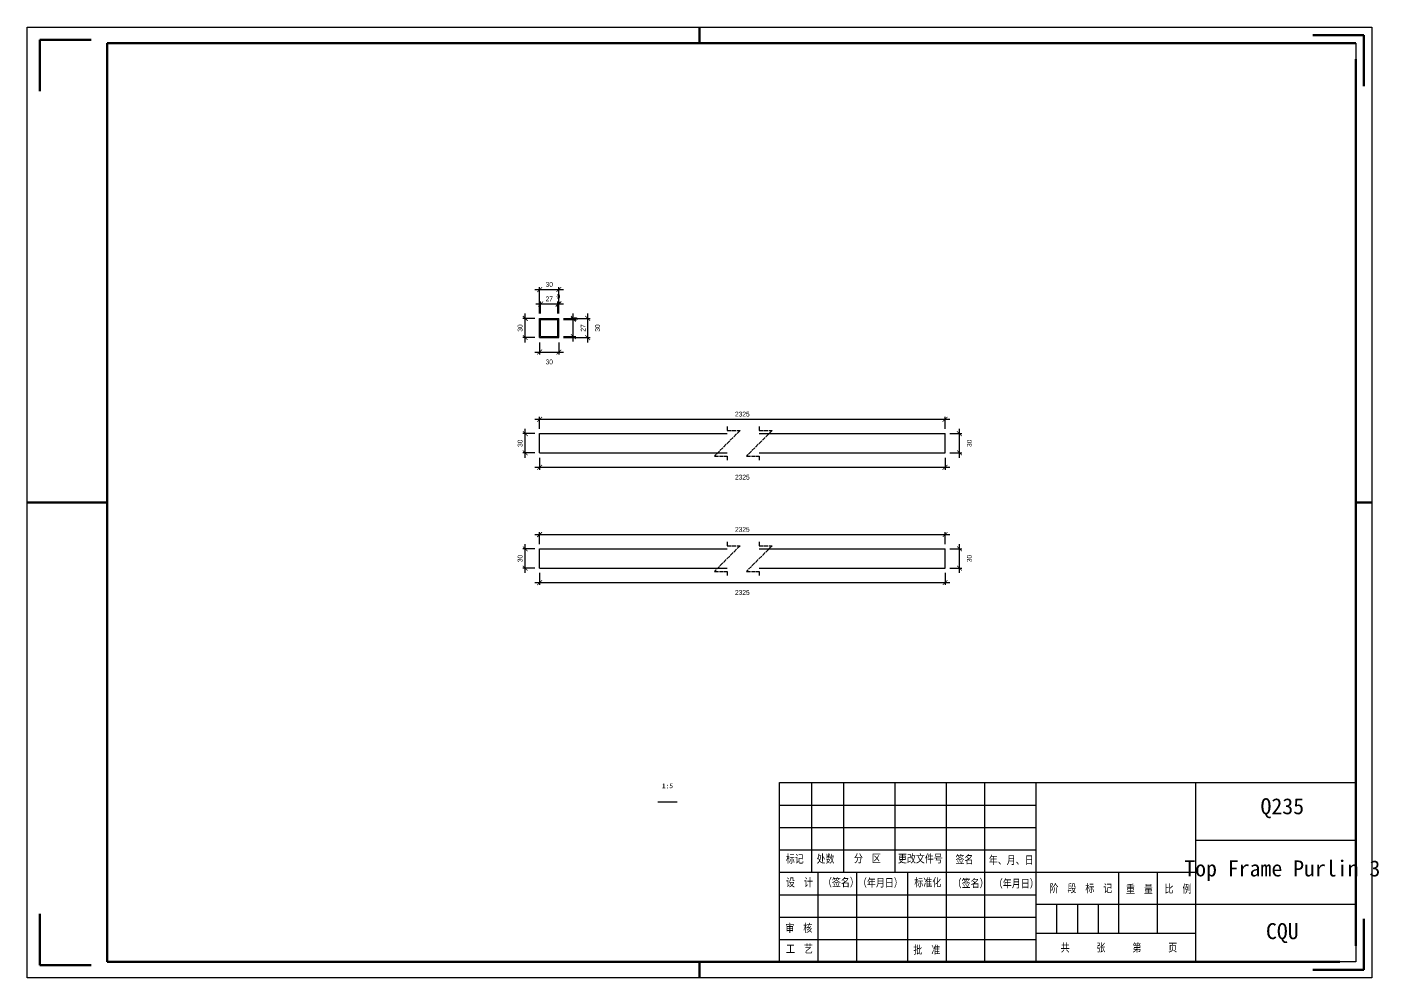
# Model space of a CAD drawing. Header units: millimetres. Extents: x 0 to 1925, y 0 to 4345.
# Drawn here: x 1470 to 1892.2, y 3303 to 3600 of the extents above; entities that cross this region are included whole.
import ezdxf

# ---------------------------------------------------------------- set-up
doc = ezdxf.new("R2010")
doc.units = ezdxf.units.MM
doc.linetypes.add('DASHED', pattern=[1.524, 1.27, -0.254])
doc.layers.add('总内框线', color=7, linetype='Continuous', lineweight=50)
doc.layers.add('总外框线', color=7, linetype='Continuous', lineweight=30)
doc.styles.add('OpenSansCondensed-Light', font='OpenSansCondensed-Light.ttf')
doc.styles.add('陈杰（2）', font='gbenor.shx', dxfattribs={"width": 0.8, "bigfont": 'gbcbig.shx'})
doc.dimstyles.new('EZDXF', dxfattribs={"dimtxt": 0.25, "dimasz": 0.175, "dimexe": 0.375, "dimexo": 0.125, "dimgap": 0.1, "dimtad": 1, "dimlfac": 100, "dimzin": 12, "dimdsep": 46, "dimtxsty": 'OpenSansCondensed-Light', "dimblk": 'ARCHTICK', "dimcen": 2.5, "dimazin": 3, "dimtfac": 0.5, "dimtmove": 2, "dimatfit": 3, "dimarcsym": 0})

# ---------------------------------------------------------------- blocks, each defined once
blk = doc.blocks.new('_ARCHTICK')
at = {"color": 0, "linetype": 'ByBlock', "const_width": 0.15}
blk.add_lwpolyline([(-0.5, -0.5), (0.5, 0.5)], dxfattribs=at)

msp = doc.modelspace()

# ---------------------------------------------------------------- linework, layer by layer
for p, q in [((1885, 3595), (1885, 3410)), ((1630.07901, 3509), (1636.07901, 3509)), ((1630.07901, 3503), (1630.07901, 3509)), ((1630.37901, 3508.7), (1635.77901, 3508.7)), ((1630.37901, 3503.3), (1630.37901, 3508.7)), ((1635.77901, 3503.3), (1635.77901, 3508.7)), ((1636.07901, 3503), (1636.07901, 3509)), ((1630.07901, 3503), (1636.07901, 3503)), ((1630.37901, 3503.3), (1635.77901, 3503.3)), ((1630.07901, 3467), (1630.07901, 3473)), ((1630.07901, 3473), (1688.67901, 3473)), ((1698.67901, 3473), (1756.67901, 3473)), ((1756.67901, 3467), (1756.67901, 3473)), ((1630.07901, 3467), (1688.67901, 3467)), ((1698.67901, 3467), (1756.67901, 3467)), ((1630.07901, 3431), (1630.07901, 3437)), ((1630.07901, 3437), (1688.67901, 3437)), ((1698.67901, 3437), (1756.67901, 3437)), ((1756.67901, 3431), (1756.67901, 3437)), ((1630.07901, 3431), (1688.67901, 3431)), ((1698.67901, 3431), (1756.67901, 3431)), ((1705, 3364), (1885, 3364)), ((1705, 3308), (1705, 3364)), ((1715, 3364), (1715, 3336)), ((1725, 3364), (1725, 3336)), ((1741, 3364), (1741, 3336)), ((1757, 3364), (1757, 3336)), ((1769, 3364), (1769, 3308)), ((1785, 3364), (1785, 3308)), ((1835, 3308), (1835, 3364)), ((1885, 3364), (1885, 3308)), ((1667, 3358), (1673, 3358)), ((1705, 3357), (1785, 3357)), ((1705, 3350), (1785, 3350)), ((1835, 3346), (1885, 3346)), ((1705, 3343), (1785, 3343)), ((1705, 3336), (1835, 3336)), ((1717, 3336), (1717, 3308)), ((1729, 3336), (1729, 3308)), ((1745, 3336), (1745, 3308)), ((1757, 3336), (1757, 3308)), ((1811, 3317), (1811, 3336)), ((1823, 3317), (1823, 3336)), ((1705, 3329), (1785, 3329)), ((1785, 3326), (1835, 3326)), ((1791.5, 3326), (1791.5, 3317)), ((1798, 3326), (1798, 3317)), ((1804.5, 3326), (1804.5, 3317)), ((1835, 3326), (1885, 3326)), ((1705, 3322), (1785, 3322)), ((1705, 3315), (1785, 3315)), ((1785, 3317), (1835, 3317)), ((1885, 3308), (1705, 3308))]:
    msp.add_line(p, q)
at = {"linetype": 'DASHED'}
for p, q in [((1688.67901, 3475.25), (1688.67901, 3474)), ((1698.67901, 3475.25), (1698.67901, 3474)), ((1692.67901, 3474), (1684.67901, 3466)), ((1688.67901, 3474), (1692.67901, 3474)), ((1702.67901, 3474), (1694.67901, 3466)), ((1698.67901, 3474), (1702.67901, 3474)), ((1684.67901, 3466), (1688.67901, 3466)), ((1688.67901, 3466), (1688.67901, 3464.75)), ((1694.67901, 3466), (1698.67901, 3466)), ((1698.67901, 3466), (1698.67901, 3464.75)), ((1692.67901, 3438), (1684.67901, 3430)), ((1688.67901, 3439.25), (1688.67901, 3438)), ((1688.67901, 3438), (1692.67901, 3438)), ((1702.67901, 3438), (1694.67901, 3430)), ((1698.67901, 3439.25), (1698.67901, 3438)), ((1698.67901, 3438), (1702.67901, 3438)), ((1684.67901, 3430), (1688.67901, 3430)), ((1688.67901, 3430), (1688.67901, 3428.75)), ((1694.67901, 3430), (1698.67901, 3430)), ((1698.67901, 3430), (1698.67901, 3428.75))]:
    msp.add_line(p, q, dxfattribs=at)
at = {"layer": '总内框线'}
for p, q in [((1680, 3595), (1680, 3600)), ((1887.5, 3597.5), (1871.5, 3597.5)), ((1887.5, 3597.5), (1887.5, 3581.5)), ((1474, 3596), (1474, 3580)), ((1474, 3596), (1490, 3596)), ((1495, 3308), (1495, 3595)), ((1495, 3595), (1885, 3595)), ((1885, 3590), (1885, 3313)), ((1470, 3451.5), (1495, 3451.5)), ((1885, 3451.5), (1890, 3451.5)), ((1474, 3307), (1474, 3323)), ((1887.5, 3305.5), (1887.5, 3321.5)), ((1474, 3307), (1490, 3307)), ((1880, 3308), (1495, 3308)), ((1680, 3303), (1680, 3308)), ((1887.5, 3305.5), (1871.5, 3305.5))]:
    msp.add_line(p, q, dxfattribs=at)
at = {"layer": '总外框线'}
for p, q in [((1470, 3303), (1470, 3600)), ((1470, 3600), (1890, 3600)), ((1890, 3600), (1890, 3303)), ((1890, 3303), (1470, 3303))]:
    msp.add_line(p, q, dxfattribs=at)

# ---------------------------------------------------------------- texts
at = {"attachment_point": 5}
for s, insert, char_height in [('1:5', (1670, 3363), 1.5), ('Q235', (1862, 3356), 5), ('Top Frame Purlin 3', (1862, 3336.5), 5), ('CQU', (1862, 3317), 5)]:
    msp.add_mtext(s, dxfattribs=dict(at, insert=insert, char_height=char_height))
at = {"char_height": 2.5, "width": 93.0192856, "attachment_point": 1, "style": '陈杰（2）'}
for s, insert in [('{\\fSimSun|b0|i0|c134|p2;标记}', (1706.95482, 3341.44053)), ('{\\fSimSun|b0|i0|c134|p2;处数}', (1716.57596, 3341.45543)), ('{\\fSimSun|b0|i0|c134|p2;分\u3000区}', (1728.23692, 3341.57959)), ('{\\fSimSun|b0|i0|c134|p2;更改文件号}', (1741.97169, 3341.52496)), ('{\\fSimSun|b0|i0|c134|p2;签名}', (1759.95608, 3341.2667)), ('{\\fSimSun|b0|i0|c134|p2;年、月、日}', (1770.35064, 3341.07301)), ('{\\fSimSun|b0|i0|c134|p2;设\u3000计}', (1707.01432, 3334.10007)), ('{\\fSimSun|b0|i0|c134|p2;（签名）}', (1718.55629, 3334.10007)), ('{\\fSimSun|b0|i0|c134|p2;\u3000（年月日）}', (1726.68156, 3333.98584)), ('{\\fSimSun|b0|i0|c134|p2;标准化}', (1747.08823, 3334.08517)), ('{\\fSimSun|b0|i0|c134|p2;（签名）}', (1759.05516, 3333.83685)), ('{\\fSimSun|b0|i0|c134|p2;（年月日）}', (1771.923, 3333.73752)), ('{\\fSimSun|b0|i0|c134|p2;阶\u3000段\u3000标\u3000记}', (1789.30395, 3332.25254)), ('{\\fSimSun|b0|i0|c134|p2;重\u3000量}', (1813.18681, 3332.02408)), ('{\\fSimSun|b0|i0|c134|p2;比\u3000例}', (1825.23873, 3332.09361)), ('{\\fSimSun|b0|i0|c134|p2;审\u3000核}', (1706.81034, 3319.83138)), ('{\\fSimSun|b0|i0|c134|p2;工\u3000艺}', (1707.01432, 3313.34515)), ('{\\fSimSun|b0|i0|c134|p2;批\u3000准}', (1746.78226, 3313.0273)), ('{\\fSimSun|b0|i0|c134|p2;共\u3000\u3000\u3000张\u3000\u3000\u3000第\u3000\u3000\u3000页}', (1792.79713, 3313.72757))]:
    msp.add_mtext(s, dxfattribs=dict(at, insert=insert))

# ---------------------------------------------------------------- dimensions: what is measured, and where the dimension line sits
for base, p1, p2, location, text, override in [((1630.07901, 3518), (1630.07901, 3509), (1636.07901, 3509), (1633.07901, 3519.6), '30', {"dimtxt": 1.5, "dimasz": 1.5, "dimexe": 0.75, "dimexo": 1.5, "dimtad": 1, "dimlfac": 5, "dimblk": 'ARCHTICK', "dimsah": 0, "dimtsz": 0, "dimdle": 1.5, "dimtmove": 2}), ((1635.77901, 3513.5), (1635.77901, 3509), (1636.07901, 3509), (1635.92901, 3515.85), '0', {"dimtxt": 1.5, "dimasz": 1.5, "dimexe": 0.75, "dimexo": 1.5, "dimtad": 1, "dimlfac": 5, "dimblk": 'ARCHTICK', "dimsah": 0, "dimtsz": 0, "dimdle": 1.5, "dimtmove": 2}), ((1630.07901, 3498.5), (1630.07901, 3503), (1636.07901, 3503), (1633.07901, 3495.4), '30', {"dimtxt": 1.5, "dimasz": 1.5, "dimexe": 0.75, "dimexo": 1.5, "dimtad": 4, "dimlfac": 5, "dimblk": 'ARCHTICK', "dimsah": 0, "dimtsz": 0, "dimdle": 1.5, "dimtmove": 2}), ((1630.07901, 3477.5), (1630.07901, 3473), (1756.67901, 3473), (1693.37901, 3479.1), '2325', {"dimtxt": 1.5, "dimasz": 1.5, "dimexe": 0.75, "dimexo": 1.5, "dimtad": 1, "dimlfac": 5, "dimblk": 'ARCHTICK', "dimsah": 0, "dimtsz": 0, "dimdle": 1.5, "dimtmove": 2}), ((1630.07901, 3462.5), (1630.07901, 3467), (1756.67901, 3467), (1693.37901, 3459.4), '2325', {"dimtxt": 1.5, "dimasz": 1.5, "dimexe": 0.75, "dimexo": 1.5, "dimtad": 4, "dimlfac": 5, "dimblk": 'ARCHTICK', "dimsah": 0, "dimtsz": 0, "dimdle": 1.5, "dimtmove": 2}), ((1630.07901, 3441.5), (1630.07901, 3437), (1756.67901, 3437), (1693.37901, 3443.1), '2325', {"dimtxt": 1.5, "dimasz": 1.5, "dimexe": 0.75, "dimexo": 1.5, "dimtad": 1, "dimlfac": 5, "dimblk": 'ARCHTICK', "dimsah": 0, "dimtsz": 0, "dimdle": 1.5, "dimtmove": 2}), ((1630.07901, 3426.5), (1630.07901, 3431), (1756.67901, 3431), (1693.37901, 3423.4), '2325', {"dimtxt": 1.5, "dimasz": 1.5, "dimexe": 0.75, "dimexo": 1.5, "dimtad": 4, "dimlfac": 5, "dimblk": 'ARCHTICK', "dimsah": 0, "dimtsz": 0, "dimdle": 1.5, "dimtmove": 2})]:
    msp.add_linear_dim(base=base, p1=p1, p2=p2, location=location, text=text, dimstyle='EZDXF', override=override).render()
msp.add_linear_dim(base=(1630.37901, 3513.5), p1=(1630.37901, 3509), p2=(1635.77901, 3509), location=(1633.07901, 3515.1), dimstyle='EZDXF', override={"dimtxt": 1.5, "dimasz": 1.5, "dimexe": 0.75, "dimexo": 1.5, "dimtad": 1, "dimlfac": 5, "dimblk": 'ARCHTICK', "dimsah": 0, "dimtsz": 0, "dimdle": 1.5, "dimtmove": 2}).render()
for base, p1, p2, location, text, override in [((1625.57901, 3503), (1630.07901, 3503), (1630.07901, 3509), (1623.97901, 3506), '30', {"dimtxt": 1.5, "dimasz": 1.5, "dimexe": 0.75, "dimexo": 1.5, "dimtad": 1, "dimlfac": 5, "dimblk": 'ARCHTICK', "dimsah": 0, "dimtsz": 0, "dimdle": 1.5, "dimtmove": 2}), ((1640.57901, 3508.7), (1636.07901, 3508.7), (1636.07901, 3509), (1641.22901, 3508.85), '0', {"dimtxt": 1.5, "dimasz": 1.5, "dimexe": 0.75, "dimexo": 1.5, "dimtad": 4, "dimlfac": 5, "dimblk": 'ARCHTICK', "dimsah": 0, "dimtsz": 0, "dimdle": 1.5, "dimtmove": 2}), ((1645.07901, 3503), (1636.07901, 3503), (1636.07901, 3509), (1648.17901, 3506), '30', {"dimtxt": 1.5, "dimasz": 1.5, "dimexe": 0.75, "dimexo": 1.5, "dimtad": 4, "dimlfac": 5, "dimblk": 'ARCHTICK', "dimsah": 0, "dimtsz": 0, "dimdle": 1.5, "dimtmove": 2}), ((1625.57901, 3467), (1630.07901, 3467), (1630.07901, 3473), (1623.97901, 3470), '30', {"dimtxt": 1.5, "dimasz": 1.5, "dimexe": 0.75, "dimexo": 1.5, "dimtad": 1, "dimlfac": 5, "dimblk": 'ARCHTICK', "dimsah": 0, "dimtsz": 0, "dimdle": 1.5, "dimtmove": 2}), ((1761.17901, 3467), (1756.67901, 3467), (1756.67901, 3473), (1764.27901, 3470), '30', {"dimtxt": 1.5, "dimasz": 1.5, "dimexe": 0.75, "dimexo": 1.5, "dimtad": 4, "dimlfac": 5, "dimblk": 'ARCHTICK', "dimsah": 0, "dimtsz": 0, "dimdle": 1.5, "dimtmove": 2}), ((1625.57901, 3431), (1630.07901, 3431), (1630.07901, 3437), (1623.97901, 3434), '30', {"dimtxt": 1.5, "dimasz": 1.5, "dimexe": 0.75, "dimexo": 1.5, "dimtad": 1, "dimlfac": 5, "dimblk": 'ARCHTICK', "dimsah": 0, "dimtsz": 0, "dimdle": 1.5, "dimtmove": 2}), ((1761.17901, 3431), (1756.67901, 3431), (1756.67901, 3437), (1764.27901, 3434), '30', {"dimtxt": 1.5, "dimasz": 1.5, "dimexe": 0.75, "dimexo": 1.5, "dimtad": 4, "dimlfac": 5, "dimblk": 'ARCHTICK', "dimsah": 0, "dimtsz": 0, "dimdle": 1.5, "dimtmove": 2})]:
    msp.add_linear_dim(base=base, p1=p1, p2=p2, angle=90, location=location, text=text, dimstyle='EZDXF', override=override).render()
msp.add_linear_dim(base=(1640.57901, 3503.3), p1=(1636.07901, 3503.3), p2=(1636.07901, 3508.7), angle=90, location=(1643.67901, 3506), dimstyle='EZDXF', override={"dimtxt": 1.5, "dimasz": 1.5, "dimexe": 0.75, "dimexo": 1.5, "dimtad": 4, "dimlfac": 5, "dimblk": 'ARCHTICK', "dimsah": 0, "dimtsz": 0, "dimdle": 1.5, "dimtmove": 2}).render()

doc.saveas('drawing.dxf')
